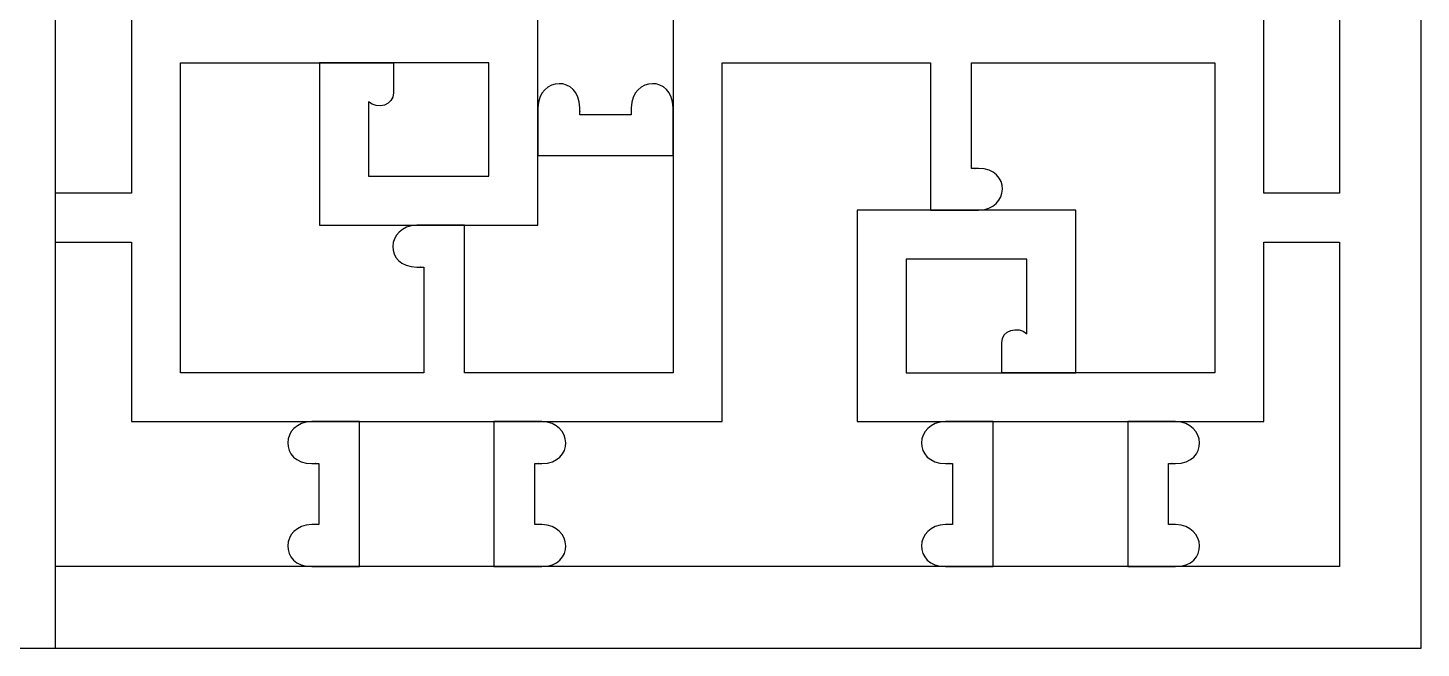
# Model space of a CAD drawing. Header units: centimetres. Extents: x -41.6 to 46.5, y -7.9 to 4.8.
# Drawn here: x 33.78 to 46.51, y -7.92 to -2.26 of the extents above; entities that cross this region are included whole.
import ezdxf

# ---------------------------------------------------------------- set-up
doc = ezdxf.new("R2010")
doc.units = ezdxf.units.CM
doc.header["$MEASUREMENT"] = 0
doc.layers.add('layer 1', color=7, linetype='Continuous')

msp = doc.modelspace()

# ---------------------------------------------------------------- linework, layer by layer
at = {"layer": 'layer 1', "color": 242}
for points, knots in [([(20.81424, -7.92421), (20.81424, -7.92421), (20.81424, 4.84981), (20.81424, 4.84981), (20.81424, 4.84981), (20.81424, 4.84981), (34.03517, 4.84981), (34.03517, 4.84981), (34.03517, 4.84981), (34.03517, 4.84981), (34.03517, -7.92421), (34.03517, -7.92421), (34.03517, -7.92421), (34.03517, -7.92421), (20.81424, -7.92421), (20.81424, -7.92421)], [0, 0, 0, 0, 0.2, 0.2, 0.2, 0.2, 0.4, 0.4, 0.4, 0.4, 0.6, 0.6, 0.6, 0.6, 1, 1, 1, 1]), ([(33.29033, -7.92421), (33.29033, -7.92421), (33.29033, 4.84981), (33.29033, 4.84981), (33.29033, 4.84981), (33.29033, 4.84981), (46.51125, 4.84981), (46.51125, 4.84981), (46.51125, 4.84981), (46.51125, 4.84981), (46.51125, -7.92421), (46.51125, -7.92421), (46.51125, -7.92421), (46.51125, -7.92421), (33.29033, -7.92421), (33.29033, -7.92421)], [0, 0, 0, 0, 0.2, 0.2, 0.2, 0.2, 0.4, 0.4, 0.4, 0.4, 0.6, 0.6, 0.6, 0.6, 1, 1, 1, 1]), ([(34.03517, -3.76983), (34.03517, -3.76983), (34.72812, -3.76983), (34.72812, -3.76983), (34.72812, -3.76983), (34.72812, -3.76983), (34.72812, -2.13118), (34.72812, -2.13118), (34.72812, -2.13118), (34.72812, -2.13118), (35.43489, -2.13118), (35.43489, -2.13118), (35.43489, -2.13118), (35.13446, -2.12941), (35.14964, -1.75431), (35.43504, -1.74834), (35.43504, -1.74834), (35.49103, -1.74834), (35.48787, -1.74834), (35.49848, -1.74834), (35.49848, -1.74834), (35.49848, -1.74834), (35.49848, -1.32599), (35.49848, -1.32599), (35.49848, -1.32599), (35.42543, -1.32599), (35.50809, -1.32599), (35.43504, -1.32599), (35.43504, -1.32599), (35.13499, -1.32435), (35.14956, -0.95049), (35.43354, -0.94322), (35.43354, -0.94322), (35.43354, -0.94322), (34.72812, -0.94322), (34.72812, -0.94322), (34.72812, -0.94322), (34.72812, -0.94322), (34.72812, 0.69543), (34.72812, 0.69543), (34.72812, 0.69543), (34.72812, 0.69543), (34.03517, 0.69543), (34.03517, 0.69543), (34.03517, 0.69543), (34.03517, 0.69543), (34.03517, -3.76983), (34.03517, -3.76983)], [0, 0, 0, 0, 0.07692308, 0.07692308, 0.07692308, 0.07692308, 0.15384615, 0.15384615, 0.15384615, 0.15384615, 0.23076923, 0.23076923, 0.23076923, 0.23076923, 0.30769231, 0.30769231, 0.30769231, 0.30769231, 0.38461538, 0.38461538, 0.38461538, 0.38461538, 0.46153846, 0.46153846, 0.46153846, 0.46153846, 0.53846154, 0.53846154, 0.53846154, 0.53846154, 0.61538462, 0.61538462, 0.61538462, 0.61538462, 0.69230769, 0.69230769, 0.69230769, 0.69230769, 0.76923077, 0.76923077, 0.76923077, 0.76923077, 0.84615385, 0.84615385, 0.84615385, 0.84615385, 1, 1, 1, 1]), ([(45.76641, 0.69542), (45.76641, 0.69542), (45.07346, 0.69542), (45.07346, 0.69542), (45.07346, 0.69542), (45.07346, 0.69542), (45.07346, -0.94323), (45.07346, -0.94323), (45.07346, -0.94323), (45.07346, -0.94323), (45.07345, -0.94323), (45.07345, -0.94323), (45.07345, -0.94323), (45.07345, -0.94323), (43.52677, -0.94323), (43.52677, -0.94323), (43.52677, -0.94323), (43.81067, -0.95057), (43.8252, -1.32435), (43.52518, -1.32599), (43.52518, -1.32599), (43.45213, -1.32599), (43.53478, -1.32599), (43.46174, -1.32599), (43.46174, -1.32599), (43.46174, -1.32599), (43.46174, -1.74834), (43.46174, -1.74834), (43.46174, -1.74834), (43.47234, -1.74834), (43.46919, -1.74834), (43.52518, -1.74834), (43.52518, -1.74834), (43.81053, -1.75431), (43.82575, -2.12928), (43.52548, -2.13118), (43.52548, -2.13118), (43.52548, -2.13118), (45.07345, -2.13118), (45.07345, -2.13118), (45.07345, -2.13118), (45.07345, -2.13118), (45.07346, -2.13118), (45.07346, -2.13118), (45.07346, -2.13118), (45.07346, -2.13118), (45.07346, -3.76983), (45.07346, -3.76983), (45.07346, -3.76983), (45.07346, -3.76983), (45.76641, -3.76983), (45.76641, -3.76983), (45.76641, -3.76983), (45.76641, -3.76983), (45.76641, 0.69542), (45.76641, 0.69542)], [0, 0, 0, 0, 0.06666667, 0.06666667, 0.06666667, 0.06666667, 0.13333333, 0.13333333, 0.13333333, 0.13333333, 0.2, 0.2, 0.2, 0.2, 0.26666667, 0.26666667, 0.26666667, 0.26666667, 0.33333333, 0.33333333, 0.33333333, 0.33333333, 0.4, 0.4, 0.4, 0.4, 0.46666667, 0.46666667, 0.46666667, 0.46666667, 0.53333333, 0.53333333, 0.53333333, 0.53333333, 0.6, 0.6, 0.6, 0.6, 0.66666667, 0.66666667, 0.66666667, 0.66666667, 0.73333333, 0.73333333, 0.73333333, 0.73333333, 0.8, 0.8, 0.8, 0.8, 0.86666667, 0.86666667, 0.86666667, 0.86666667, 1, 1, 1, 1]), ([(39.67733, -0.08602), (39.67569, -0.38661), (39.30035, -0.37148), (39.29438, -0.08602), (39.29438, -0.08602), (39.29438, -0.03004), (39.29438, -0.03319), (39.29438, -0.02259), (39.29438, -0.02259), (39.29438, -0.02259), (38.82436, -0.02259), (38.82436, -0.02259), (38.82436, -0.02259), (38.82436, -0.09563), (38.82436, -0.01298), (38.82436, -0.08602), (38.82436, -0.08602), (38.82272, -0.38661), (38.4475, -0.37148), (38.44153, -0.08602), (38.44153, -0.08602), (38.44153, -0.08602), (38.44153, -0.94322), (38.44153, -0.94322), (38.44153, -0.94322), (38.44153, -0.94322), (37.73611, -0.94322), (37.73611, -0.94322), (37.73611, -0.94322), (38.02009, -0.95049), (38.03466, -1.32435), (37.7346, -1.32599), (37.7346, -1.32599), (37.66156, -1.32599), (37.74421, -1.32599), (37.67117, -1.32599), (37.67117, -1.32599), (37.67117, -1.32599), (37.67117, -1.74834), (37.67117, -1.74834), (37.67117, -1.74834), (37.68177, -1.74834), (37.67862, -1.74834), (37.7346, -1.74834), (37.7346, -1.74834), (38.02001, -1.75431), (38.03519, -2.12941), (37.73475, -2.13118), (37.73475, -2.13118), (37.73475, -2.13118), (38.44153, -2.13118), (38.44153, -2.13118), (38.44153, -2.13118), (38.44153, -2.13118), (38.44153, -2.98838), (38.44153, -2.98838), (38.44153, -2.98838), (38.4475, -2.70293), (38.82272, -2.68779), (38.82436, -2.98838), (38.82436, -2.98838), (38.82436, -3.06143), (38.82436, -2.97877), (38.82436, -3.05182), (38.82436, -3.05182), (38.82436, -3.05182), (39.29438, -3.05182), (39.29438, -3.05182), (39.29438, -3.05182), (39.29438, -3.04121), (39.29438, -3.04437), (39.29438, -2.98838), (39.29438, -2.98838), (39.30035, -2.70293), (39.6757, -2.68779), (39.67734, -2.98838), (39.67734, -2.98838), (39.67734, -2.98838), (39.67734, -2.57808), (39.67734, -2.57808), (39.67734, -2.57808), (39.67734, -2.57808), (39.67733, -2.57808), (39.67733, -2.57808), (39.67733, -2.57808), (39.67733, -2.57808), (39.67733, -2.13118), (39.67733, -2.13118), (39.67733, -2.13118), (39.67733, -2.13118), (41.22546, -2.13118), (41.22546, -2.13118), (41.22546, -2.13118), (40.92503, -2.1294), (40.94021, -1.75431), (41.22561, -1.74834), (41.22561, -1.74834), (41.2816, -1.74834), (41.27845, -1.74834), (41.28905, -1.74834), (41.28905, -1.74834), (41.28905, -1.74834), (41.28905, -1.32599), (41.28905, -1.32599), (41.28905, -1.32599), (41.21601, -1.32599), (41.29866, -1.32599), (41.22561, -1.32599), (41.22561, -1.32599), (40.92559, -1.32435), (40.94012, -0.95057), (41.22402, -0.94323), (41.22402, -0.94323), (41.22402, -0.94323), (39.67733, -0.94323), (39.67733, -0.94323), (39.67733, -0.94323), (39.67733, -0.65749), (39.67733, -0.37176), (39.67733, -0.08602)], [0, 0, 0, 0, 0.03225806, 0.03225806, 0.03225806, 0.03225806, 0.06451613, 0.06451613, 0.06451613, 0.06451613, 0.09677419, 0.09677419, 0.09677419, 0.09677419, 0.12903226, 0.12903226, 0.12903226, 0.12903226, 0.16129032, 0.16129032, 0.16129032, 0.16129032, 0.19354839, 0.19354839, 0.19354839, 0.19354839, 0.22580645, 0.22580645, 0.22580645, 0.22580645, 0.25806452, 0.25806452, 0.25806452, 0.25806452, 0.29032258, 0.29032258, 0.29032258, 0.29032258, 0.32258065, 0.32258065, 0.32258065, 0.32258065, 0.35483871, 0.35483871, 0.35483871, 0.35483871, 0.38709677, 0.38709677, 0.38709677, 0.38709677, 0.41935484, 0.41935484, 0.41935484, 0.41935484, 0.4516129, 0.4516129, 0.4516129, 0.4516129, 0.48387097, 0.48387097, 0.48387097, 0.48387097, 0.51612903, 0.51612903, 0.51612903, 0.51612903, 0.5483871, 0.5483871, 0.5483871, 0.5483871, 0.58064516, 0.58064516, 0.58064516, 0.58064516, 0.61290323, 0.61290323, 0.61290323, 0.61290323, 0.64516129, 0.64516129, 0.64516129, 0.64516129, 0.67741935, 0.67741935, 0.67741935, 0.67741935, 0.70967742, 0.70967742, 0.70967742, 0.70967742, 0.74193548, 0.74193548, 0.74193548, 0.74193548, 0.77419355, 0.77419355, 0.77419355, 0.77419355, 0.80645161, 0.80645161, 0.80645161, 0.80645161, 0.83870968, 0.83870968, 0.83870968, 0.83870968, 0.87096774, 0.87096774, 0.87096774, 0.87096774, 0.90322581, 0.90322581, 0.90322581, 0.90322581, 0.93548387, 0.93548387, 0.93548387, 0.93548387, 1, 1, 1, 1]), ([(37.33557, -4.06167), (37.33557, -4.06167), (36.44589, -4.06167), (36.44589, -4.06167), (36.44589, -4.06167), (36.44589, -4.06167), (36.44589, -2.57809), (36.44589, -2.57809), (36.44589, -2.57809), (36.44589, -2.57809), (35.17502, -2.57809), (35.17502, -2.57809), (35.17502, -2.57809), (35.17502, -2.57809), (35.17502, -5.40848), (35.17502, -5.40848), (35.17502, -5.40848), (35.17502, -5.40848), (37.3991, -5.40848), (37.3991, -5.40848), (37.3991, -5.40848), (37.3991, -5.40848), (37.3991, -4.4445), (37.3991, -4.4445), (37.3991, -4.4445), (37.32606, -4.4445), (37.40871, -4.4445), (37.33566, -4.4445), (37.33566, -4.4445), (37.0351, -4.44286), (37.05021, -4.06771), (37.33557, -4.06167)], [0, 0, 0, 0, 0.11111111, 0.11111111, 0.11111111, 0.11111111, 0.22222222, 0.22222222, 0.22222222, 0.22222222, 0.33333333, 0.33333333, 0.33333333, 0.33333333, 0.44444444, 0.44444444, 0.44444444, 0.44444444, 0.55555556, 0.55555556, 0.55555556, 0.55555556, 0.66666667, 0.66666667, 0.66666667, 0.66666667, 0.77777778, 0.77777778, 0.77777778, 0.77777778, 1, 1, 1, 1]), ([(37.12265, -2.57809), (37.12265, -2.57809), (36.44589, -2.57809), (36.44589, -2.57809), (36.44589, -2.57809), (36.44589, -2.57809), (37.12265, -2.57809), (37.12265, -2.57809)], [0, 0, 0, 0, 0.33333333, 0.33333333, 0.33333333, 0.33333333, 1, 1, 1, 1]), ([(36.89279, -2.93341), (36.97628, -3.00924), (37.12355, -2.96495), (37.12265, -2.85213), (37.12265, -2.85213), (37.12265, -2.76078), (37.12265, -2.66943), (37.12265, -2.57809), (37.12265, -2.57809), (37.12265, -2.57809), (37.99462, -2.57809), (37.99462, -2.57809), (37.99462, -2.57809), (37.99462, -2.57809), (37.99462, -3.61476), (37.99462, -3.61476), (37.99462, -3.61476), (37.99462, -3.61476), (36.89279, -3.61476), (36.89279, -3.61476), (36.89279, -3.61476), (36.89279, -3.61476), (36.89279, -2.93341), (36.89279, -2.93341)], [0, 0, 0, 0, 0.14285714, 0.14285714, 0.14285714, 0.14285714, 0.28571429, 0.28571429, 0.28571429, 0.28571429, 0.42857143, 0.42857143, 0.42857143, 0.42857143, 0.57142857, 0.57142857, 0.57142857, 0.57142857, 0.71428571, 0.71428571, 0.71428571, 0.71428571, 1, 1, 1, 1]), ([(42.16637, -7.17937), (41.86593, -7.1776), (41.88111, -6.80251), (42.16652, -6.79654), (42.16652, -6.79654), (42.22251, -6.79654), (42.21935, -6.79654), (42.22995, -6.79654), (42.22995, -6.79654), (42.22995, -6.79654), (42.22995, -6.23822), (42.22995, -6.23822), (42.22995, -6.23822), (42.15691, -6.23822), (42.23957, -6.23822), (42.16652, -6.23822), (42.16652, -6.23822), (41.86593, -6.23658), (41.88107, -5.86136), (42.16652, -5.85539), (42.16652, -5.85539), (42.16652, -5.85539), (41.36005, -5.85538), (41.36005, -5.85538), (41.36005, -5.85538), (41.36005, -5.21191), (41.36005, -4.56841), (41.36005, -3.9249), (41.36005, -3.9249), (41.36005, -3.9249), (42.03006, -3.9249), (42.03006, -3.9249), (42.03006, -3.9249), (42.03006, -3.9249), (42.03006, -2.57808), (42.03006, -2.57808), (42.03006, -2.57808), (42.03006, -2.57808), (40.12425, -2.57808), (40.12425, -2.57808), (40.12425, -2.57808), (40.12425, -2.57808), (40.12425, -5.85539), (40.12425, -5.85539), (40.12425, -5.85539), (40.12425, -5.85539), (38.47642, -5.85539), (38.47642, -5.85539), (38.47642, -5.85539), (38.76187, -5.86136), (38.77701, -6.23658), (38.47642, -6.23822), (38.47642, -6.23822), (38.40337, -6.23822), (38.48603, -6.23822), (38.41298, -6.23822), (38.41298, -6.23822), (38.41298, -6.23822), (38.41298, -6.79654), (38.41298, -6.79654), (38.41298, -6.79654), (38.42359, -6.79654), (38.42043, -6.79654), (38.47642, -6.79654), (38.47642, -6.79654), (38.76182, -6.80251), (38.777, -7.1776), (38.47657, -7.17937), (38.47657, -7.17937), (38.47657, -7.17937), (42.16637, -7.17937), (42.16637, -7.17937)], [0, 0, 0, 0, 0.05263158, 0.05263158, 0.05263158, 0.05263158, 0.10526316, 0.10526316, 0.10526316, 0.10526316, 0.15789474, 0.15789474, 0.15789474, 0.15789474, 0.21052632, 0.21052632, 0.21052632, 0.21052632, 0.26315789, 0.26315789, 0.26315789, 0.26315789, 0.31578947, 0.31578947, 0.31578947, 0.31578947, 0.36842105, 0.36842105, 0.36842105, 0.36842105, 0.42105263, 0.42105263, 0.42105263, 0.42105263, 0.47368421, 0.47368421, 0.47368421, 0.47368421, 0.52631579, 0.52631579, 0.52631579, 0.52631579, 0.57894737, 0.57894737, 0.57894737, 0.57894737, 0.63157895, 0.63157895, 0.63157895, 0.63157895, 0.68421053, 0.68421053, 0.68421053, 0.68421053, 0.73684211, 0.73684211, 0.73684211, 0.73684211, 0.78947368, 0.78947368, 0.78947368, 0.78947368, 0.84210526, 0.84210526, 0.84210526, 0.84210526, 0.89473684, 0.89473684, 0.89473684, 0.89473684, 1, 1, 1, 1]), ([(42.466, -3.9249), (42.466, -3.9249), (43.35569, -3.9249), (43.35569, -3.9249), (43.35569, -3.9249), (43.35569, -3.9249), (43.35569, -5.40848), (43.35569, -5.40848), (43.35569, -5.40848), (43.35569, -5.40848), (44.62655, -5.40848), (44.62655, -5.40848), (44.62655, -5.40848), (44.62655, -5.40848), (44.62655, -2.57808), (44.62655, -2.57808), (44.62655, -2.57808), (44.62655, -2.57808), (42.40248, -2.57808), (42.40248, -2.57808), (42.40248, -2.57808), (42.40248, -2.57808), (42.40248, -3.54206), (42.40248, -3.54206), (42.40248, -3.54206), (42.47552, -3.54206), (42.39287, -3.54206), (42.46591, -3.54206), (42.46591, -3.54206), (42.76647, -3.5437), (42.75137, -3.91885), (42.466, -3.9249)], [0, 0, 0, 0, 0.11111111, 0.11111111, 0.11111111, 0.11111111, 0.22222222, 0.22222222, 0.22222222, 0.22222222, 0.33333333, 0.33333333, 0.33333333, 0.33333333, 0.44444444, 0.44444444, 0.44444444, 0.44444444, 0.55555556, 0.55555556, 0.55555556, 0.55555556, 0.66666667, 0.66666667, 0.66666667, 0.66666667, 0.77777778, 0.77777778, 0.77777778, 0.77777778, 1, 1, 1, 1]), ([(38.44153, -2.98838), (38.44153, -2.98838), (38.44153, -3.42424), (38.44153, -3.42424), (38.44153, -3.42424), (38.44153, -3.42424), (38.44153, -2.98838), (38.44153, -2.98838)], [0, 0, 0, 0, 0.33333333, 0.33333333, 0.33333333, 0.33333333, 1, 1, 1, 1]), ([(39.67734, -2.98838), (39.67734, -2.98838), (39.67734, -3.42424), (39.67734, -3.42424), (39.67734, -3.42424), (39.67734, -3.42424), (39.67734, -2.98838), (39.67734, -2.98838)], [0, 0, 0, 0, 0.33333333, 0.33333333, 0.33333333, 0.33333333, 1, 1, 1, 1]), ([(39.67734, -3.42424), (39.67734, -3.42424), (38.44153, -3.42424), (38.44153, -3.42424), (38.44153, -3.42424), (38.44153, -3.42424), (38.44153, -4.06167), (38.44153, -4.06167), (38.44153, -4.06167), (38.44153, -4.06167), (37.77152, -4.06167), (37.77152, -4.06167), (37.77152, -4.06167), (37.77152, -4.06167), (37.77152, -5.40848), (37.77152, -5.40848), (37.77152, -5.40848), (37.77152, -5.40848), (39.67734, -5.40848), (39.67734, -5.40848), (39.67734, -5.40848), (39.67734, -5.40848), (39.67734, -3.42424), (39.67734, -3.42424)], [0, 0, 0, 0, 0.14285714, 0.14285714, 0.14285714, 0.14285714, 0.28571429, 0.28571429, 0.28571429, 0.28571429, 0.42857143, 0.42857143, 0.42857143, 0.42857143, 0.57142857, 0.57142857, 0.57142857, 0.57142857, 0.71428571, 0.71428571, 0.71428571, 0.71428571, 1, 1, 1, 1]), ([(42.03006, -3.9249), (42.03006, -3.9249), (42.466, -3.9249), (42.466, -3.9249), (42.466, -3.9249), (42.466, -3.9249), (42.03006, -3.9249), (42.03006, -3.9249)], [0, 0, 0, 0, 0.33333333, 0.33333333, 0.33333333, 0.33333333, 1, 1, 1, 1]), ([(37.77152, -4.06167), (37.77152, -4.06167), (37.33557, -4.06167), (37.33557, -4.06167), (37.33557, -4.06167), (37.33557, -4.06167), (37.77152, -4.06167), (37.77152, -4.06167)], [0, 0, 0, 0, 0.33333333, 0.33333333, 0.33333333, 0.33333333, 1, 1, 1, 1]), ([(36.3758, -7.17937), (36.07537, -7.1776), (36.09055, -6.80251), (36.37595, -6.79654), (36.37595, -6.79654), (36.43194, -6.79654), (36.42878, -6.79654), (36.43939, -6.79654), (36.43939, -6.79654), (36.43939, -6.79654), (36.43939, -6.23822), (36.43939, -6.23822), (36.43939, -6.23822), (36.36634, -6.23822), (36.449, -6.23822), (36.37595, -6.23822), (36.37595, -6.23822), (36.07536, -6.23658), (36.0905, -5.86136), (36.37595, -5.85539), (36.37595, -5.85539), (36.37595, -5.85539), (34.72812, -5.85539), (34.72812, -5.85539), (34.72812, -5.85539), (34.72812, -5.85539), (34.72812, -4.21674), (34.72812, -4.21674), (34.72812, -4.21674), (34.72812, -4.21674), (34.03517, -4.21674), (34.03517, -4.21674), (34.03517, -4.21674), (34.03517, -4.21674), (34.03517, -7.17937), (34.03517, -7.17937), (34.03517, -7.17937), (34.03517, -7.17937), (36.3758, -7.17937), (36.3758, -7.17937)], [0, 0, 0, 0, 0.09090909, 0.09090909, 0.09090909, 0.09090909, 0.18181818, 0.18181818, 0.18181818, 0.18181818, 0.27272727, 0.27272727, 0.27272727, 0.27272727, 0.36363636, 0.36363636, 0.36363636, 0.36363636, 0.45454545, 0.45454545, 0.45454545, 0.45454545, 0.54545455, 0.54545455, 0.54545455, 0.54545455, 0.63636364, 0.63636364, 0.63636364, 0.63636364, 0.72727273, 0.72727273, 0.72727273, 0.72727273, 0.81818182, 0.81818182, 0.81818182, 0.81818182, 1, 1, 1, 1]), ([(45.76641, -4.21673), (45.76641, -4.21673), (45.07346, -4.21673), (45.07346, -4.21673), (45.07346, -4.21673), (45.07346, -4.21673), (45.07346, -5.85538), (45.07346, -5.85538), (45.07346, -5.85538), (45.07346, -5.85538), (44.26703, -5.85538), (44.26703, -5.85538), (44.26703, -5.85538), (44.55248, -5.86135), (44.56758, -6.23658), (44.26699, -6.23822), (44.26699, -6.23822), (44.19394, -6.23822), (44.27659, -6.23822), (44.20355, -6.23822), (44.20355, -6.23822), (44.20355, -6.23822), (44.20355, -6.79654), (44.20355, -6.79654), (44.20355, -6.79654), (44.21415, -6.79654), (44.211, -6.79654), (44.26699, -6.79654), (44.26699, -6.79654), (44.55239, -6.80251), (44.56757, -7.1776), (44.26714, -7.17937), (44.26714, -7.17937), (44.26714, -7.17937), (45.76641, -7.17937), (45.76641, -7.17937), (45.76641, -7.17937), (45.76641, -7.17937), (45.76641, -4.21673), (45.76641, -4.21673)], [0, 0, 0, 0, 0.09090909, 0.09090909, 0.09090909, 0.09090909, 0.18181818, 0.18181818, 0.18181818, 0.18181818, 0.27272727, 0.27272727, 0.27272727, 0.27272727, 0.36363636, 0.36363636, 0.36363636, 0.36363636, 0.45454545, 0.45454545, 0.45454545, 0.45454545, 0.54545455, 0.54545455, 0.54545455, 0.54545455, 0.63636364, 0.63636364, 0.63636364, 0.63636364, 0.72727273, 0.72727273, 0.72727273, 0.72727273, 0.81818182, 0.81818182, 0.81818182, 0.81818182, 1, 1, 1, 1]), ([(42.90878, -5.05315), (42.8253, -4.97733), (42.67803, -5.02161), (42.67893, -5.13444), (42.67893, -5.13444), (42.67893, -5.22579), (42.67893, -5.31713), (42.67893, -5.40848), (42.67893, -5.40848), (42.67893, -5.40848), (41.80695, -5.40848), (41.80695, -5.40848), (41.80695, -5.40848), (41.80695, -5.40848), (41.80695, -4.3718), (41.80695, -4.3718), (41.80695, -4.3718), (41.80695, -4.3718), (42.90878, -4.3718), (42.90878, -4.3718), (42.90878, -4.3718), (42.90878, -4.3718), (42.90878, -5.05315), (42.90878, -5.05315)], [0, 0, 0, 0, 0.14285714, 0.14285714, 0.14285714, 0.14285714, 0.28571429, 0.28571429, 0.28571429, 0.28571429, 0.42857143, 0.42857143, 0.42857143, 0.42857143, 0.57142857, 0.57142857, 0.57142857, 0.57142857, 0.71428571, 0.71428571, 0.71428571, 0.71428571, 1, 1, 1, 1]), ([(43.35569, -5.40848), (43.35569, -5.40848), (42.67893, -5.40848), (42.67893, -5.40848), (42.67893, -5.40848), (42.67893, -5.40848), (43.35569, -5.40848), (43.35569, -5.40848)], [0, 0, 0, 0, 0.33333333, 0.33333333, 0.33333333, 0.33333333, 1, 1, 1, 1]), ([(36.81181, -5.85539), (36.81181, -5.85539), (36.37595, -5.85539), (36.37595, -5.85539), (36.37595, -5.85539), (36.37595, -5.85539), (36.81181, -5.85539), (36.81181, -5.85539)], [0, 0, 0, 0, 0.33333333, 0.33333333, 0.33333333, 0.33333333, 1, 1, 1, 1]), ([(38.04056, -7.17937), (38.04056, -7.17937), (38.04056, -5.85539), (38.04056, -5.85539), (38.04056, -5.85539), (38.04056, -5.85539), (36.81181, -5.85539), (36.81181, -5.85539), (36.81181, -5.85539), (36.81181, -5.85539), (36.81181, -7.17937), (36.81181, -7.17937), (36.81181, -7.17937), (36.81181, -7.17937), (38.04056, -7.17937), (38.04056, -7.17937)], [0, 0, 0, 0, 0.2, 0.2, 0.2, 0.2, 0.4, 0.4, 0.4, 0.4, 0.6, 0.6, 0.6, 0.6, 1, 1, 1, 1]), ([(38.47642, -5.85539), (38.47642, -5.85539), (38.04056, -5.85539), (38.04056, -5.85539), (38.04056, -5.85539), (38.04056, -5.85539), (38.47642, -5.85539), (38.47642, -5.85539)], [0, 0, 0, 0, 0.33333333, 0.33333333, 0.33333333, 0.33333333, 1, 1, 1, 1]), ([(42.60237, -5.85539), (42.60237, -5.85539), (42.16652, -5.85539), (42.16652, -5.85539), (42.16652, -5.85539), (42.16652, -5.85539), (42.60237, -5.85539), (42.60237, -5.85539)], [0, 0, 0, 0, 0.33333333, 0.33333333, 0.33333333, 0.33333333, 1, 1, 1, 1]), ([(43.83113, -7.17937), (43.83113, -7.17937), (43.83113, -5.85539), (43.83113, -5.85539), (43.83113, -5.85539), (43.83113, -5.85539), (42.60237, -5.85539), (42.60237, -5.85539), (42.60237, -5.85539), (42.60237, -5.85539), (42.60237, -7.17937), (42.60237, -7.17937), (42.60237, -7.17937), (42.60237, -7.17937), (43.83113, -7.17937), (43.83113, -7.17937)], [0, 0, 0, 0, 0.2, 0.2, 0.2, 0.2, 0.4, 0.4, 0.4, 0.4, 0.6, 0.6, 0.6, 0.6, 1, 1, 1, 1]), ([(43.83113, -5.85539), (43.83113, -5.85539), (44.26703, -5.85538), (44.26703, -5.85538), (44.26703, -5.85538), (44.26703, -5.85538), (43.83113, -5.85539), (43.83113, -5.85539)], [0, 0, 0, 0, 0.33333333, 0.33333333, 0.33333333, 0.33333333, 1, 1, 1, 1]), ([(36.81181, -7.17937), (36.81181, -7.17937), (36.3758, -7.17937), (36.3758, -7.17937), (36.3758, -7.17937), (36.3758, -7.17937), (36.81181, -7.17937), (36.81181, -7.17937)], [0, 0, 0, 0, 0.33333333, 0.33333333, 0.33333333, 0.33333333, 1, 1, 1, 1]), ([(38.47657, -7.17937), (38.47657, -7.17937), (38.04056, -7.17937), (38.04056, -7.17937), (38.04056, -7.17937), (38.04056, -7.17937), (38.47657, -7.17937), (38.47657, -7.17937)], [0, 0, 0, 0, 0.33333333, 0.33333333, 0.33333333, 0.33333333, 1, 1, 1, 1]), ([(42.60237, -7.17937), (42.60237, -7.17937), (42.16637, -7.17937), (42.16637, -7.17937), (42.16637, -7.17937), (42.16637, -7.17937), (42.60237, -7.17937), (42.60237, -7.17937)], [0, 0, 0, 0, 0.33333333, 0.33333333, 0.33333333, 0.33333333, 1, 1, 1, 1]), ([(43.83113, -7.17937), (43.83113, -7.17937), (44.26714, -7.17937), (44.26714, -7.17937), (44.26714, -7.17937), (44.26714, -7.17937), (43.83113, -7.17937), (43.83113, -7.17937)], [0, 0, 0, 0, 0.33333333, 0.33333333, 0.33333333, 0.33333333, 1, 1, 1, 1])]:
    msp.add_open_spline(points, degree=3, knots=knots, dxfattribs=at)
at = {"layer": 'layer 1', "color": 242, "lineweight": 9}
for points, knots in [([(20.81424, -7.92421), (20.81424, -7.92421), (20.81424, 4.84981), (20.81424, 4.84981), (20.81424, 4.84981), (20.81424, 4.84981), (34.03517, 4.84981), (34.03517, 4.84981), (34.03517, 4.84981), (34.03517, 4.84981), (34.03517, -7.92421), (34.03517, -7.92421), (34.03517, -7.92421), (34.03517, -7.92421), (20.81424, -7.92421), (20.81424, -7.92421)], [0, 0, 0, 0, 0.2, 0.2, 0.2, 0.2, 0.4, 0.4, 0.4, 0.4, 0.6, 0.6, 0.6, 0.6, 1, 1, 1, 1]), ([(33.29033, -7.92421), (33.29033, -7.92421), (33.29033, 4.84981), (33.29033, 4.84981), (33.29033, 4.84981), (33.29033, 4.84981), (46.51125, 4.84981), (46.51125, 4.84981), (46.51125, 4.84981), (46.51125, 4.84981), (46.51125, -7.92421), (46.51125, -7.92421), (46.51125, -7.92421), (46.51125, -7.92421), (33.29033, -7.92421), (33.29033, -7.92421)], [0, 0, 0, 0, 0.2, 0.2, 0.2, 0.2, 0.4, 0.4, 0.4, 0.4, 0.6, 0.6, 0.6, 0.6, 1, 1, 1, 1]), ([(34.03517, -3.76983), (34.03517, -3.76983), (34.72812, -3.76983), (34.72812, -3.76983), (34.72812, -3.76983), (34.72812, -3.76983), (34.72812, -2.13118), (34.72812, -2.13118), (34.72812, -2.13118), (34.72812, -2.13118), (35.43489, -2.13118), (35.43489, -2.13118), (35.43489, -2.13118), (35.13446, -2.12941), (35.14964, -1.75431), (35.43504, -1.74834), (35.43504, -1.74834), (35.49103, -1.74834), (35.48787, -1.74834), (35.49848, -1.74834), (35.49848, -1.74834), (35.49848, -1.74834), (35.49848, -1.32599), (35.49848, -1.32599), (35.49848, -1.32599), (35.42543, -1.32599), (35.50809, -1.32599), (35.43504, -1.32599), (35.43504, -1.32599), (35.13499, -1.32435), (35.14956, -0.95049), (35.43354, -0.94322), (35.43354, -0.94322), (35.43354, -0.94322), (34.72812, -0.94322), (34.72812, -0.94322), (34.72812, -0.94322), (34.72812, -0.94322), (34.72812, 0.69543), (34.72812, 0.69543), (34.72812, 0.69543), (34.72812, 0.69543), (34.03517, 0.69543), (34.03517, 0.69543), (34.03517, 0.69543), (34.03517, 0.69543), (34.03517, -3.76983), (34.03517, -3.76983)], [0, 0, 0, 0, 0.07692308, 0.07692308, 0.07692308, 0.07692308, 0.15384615, 0.15384615, 0.15384615, 0.15384615, 0.23076923, 0.23076923, 0.23076923, 0.23076923, 0.30769231, 0.30769231, 0.30769231, 0.30769231, 0.38461538, 0.38461538, 0.38461538, 0.38461538, 0.46153846, 0.46153846, 0.46153846, 0.46153846, 0.53846154, 0.53846154, 0.53846154, 0.53846154, 0.61538462, 0.61538462, 0.61538462, 0.61538462, 0.69230769, 0.69230769, 0.69230769, 0.69230769, 0.76923077, 0.76923077, 0.76923077, 0.76923077, 0.84615385, 0.84615385, 0.84615385, 0.84615385, 1, 1, 1, 1]), ([(45.76641, 0.69542), (45.76641, 0.69542), (45.07346, 0.69542), (45.07346, 0.69542), (45.07346, 0.69542), (45.07346, 0.69542), (45.07346, -0.94323), (45.07346, -0.94323), (45.07346, -0.94323), (45.07346, -0.94323), (45.07345, -0.94323), (45.07345, -0.94323), (45.07345, -0.94323), (45.07345, -0.94323), (43.52677, -0.94323), (43.52677, -0.94323), (43.52677, -0.94323), (43.81067, -0.95057), (43.8252, -1.32435), (43.52518, -1.32599), (43.52518, -1.32599), (43.45213, -1.32599), (43.53478, -1.32599), (43.46174, -1.32599), (43.46174, -1.32599), (43.46174, -1.32599), (43.46174, -1.74834), (43.46174, -1.74834), (43.46174, -1.74834), (43.47234, -1.74834), (43.46919, -1.74834), (43.52518, -1.74834), (43.52518, -1.74834), (43.81053, -1.75431), (43.82575, -2.12928), (43.52548, -2.13118), (43.52548, -2.13118), (43.52548, -2.13118), (45.07345, -2.13118), (45.07345, -2.13118), (45.07345, -2.13118), (45.07345, -2.13118), (45.07346, -2.13118), (45.07346, -2.13118), (45.07346, -2.13118), (45.07346, -2.13118), (45.07346, -3.76983), (45.07346, -3.76983), (45.07346, -3.76983), (45.07346, -3.76983), (45.76641, -3.76983), (45.76641, -3.76983), (45.76641, -3.76983), (45.76641, -3.76983), (45.76641, 0.69542), (45.76641, 0.69542)], [0, 0, 0, 0, 0.06666667, 0.06666667, 0.06666667, 0.06666667, 0.13333333, 0.13333333, 0.13333333, 0.13333333, 0.2, 0.2, 0.2, 0.2, 0.26666667, 0.26666667, 0.26666667, 0.26666667, 0.33333333, 0.33333333, 0.33333333, 0.33333333, 0.4, 0.4, 0.4, 0.4, 0.46666667, 0.46666667, 0.46666667, 0.46666667, 0.53333333, 0.53333333, 0.53333333, 0.53333333, 0.6, 0.6, 0.6, 0.6, 0.66666667, 0.66666667, 0.66666667, 0.66666667, 0.73333333, 0.73333333, 0.73333333, 0.73333333, 0.8, 0.8, 0.8, 0.8, 0.86666667, 0.86666667, 0.86666667, 0.86666667, 1, 1, 1, 1]), ([(39.67733, -0.08602), (39.67569, -0.38661), (39.30035, -0.37148), (39.29438, -0.08602), (39.29438, -0.08602), (39.29438, -0.03004), (39.29438, -0.03319), (39.29438, -0.02259), (39.29438, -0.02259), (39.29438, -0.02259), (38.82436, -0.02259), (38.82436, -0.02259), (38.82436, -0.02259), (38.82436, -0.09563), (38.82436, -0.01298), (38.82436, -0.08602), (38.82436, -0.08602), (38.82272, -0.38661), (38.4475, -0.37148), (38.44153, -0.08602), (38.44153, -0.08602), (38.44153, -0.08602), (38.44153, -0.94322), (38.44153, -0.94322), (38.44153, -0.94322), (38.44153, -0.94322), (37.73611, -0.94322), (37.73611, -0.94322), (37.73611, -0.94322), (38.02009, -0.95049), (38.03466, -1.32435), (37.7346, -1.32599), (37.7346, -1.32599), (37.66156, -1.32599), (37.74421, -1.32599), (37.67117, -1.32599), (37.67117, -1.32599), (37.67117, -1.32599), (37.67117, -1.74834), (37.67117, -1.74834), (37.67117, -1.74834), (37.68177, -1.74834), (37.67862, -1.74834), (37.7346, -1.74834), (37.7346, -1.74834), (38.02001, -1.75431), (38.03519, -2.12941), (37.73475, -2.13118), (37.73475, -2.13118), (37.73475, -2.13118), (38.44153, -2.13118), (38.44153, -2.13118), (38.44153, -2.13118), (38.44153, -2.13118), (38.44153, -2.98838), (38.44153, -2.98838), (38.44153, -2.98838), (38.4475, -2.70293), (38.82272, -2.68779), (38.82436, -2.98838), (38.82436, -2.98838), (38.82436, -3.06143), (38.82436, -2.97877), (38.82436, -3.05182), (38.82436, -3.05182), (38.82436, -3.05182), (39.29438, -3.05182), (39.29438, -3.05182), (39.29438, -3.05182), (39.29438, -3.04121), (39.29438, -3.04437), (39.29438, -2.98838), (39.29438, -2.98838), (39.30035, -2.70293), (39.6757, -2.68779), (39.67734, -2.98838), (39.67734, -2.98838), (39.67734, -2.98838), (39.67734, -2.57808), (39.67734, -2.57808), (39.67734, -2.57808), (39.67734, -2.57808), (39.67733, -2.57808), (39.67733, -2.57808), (39.67733, -2.57808), (39.67733, -2.57808), (39.67733, -2.13118), (39.67733, -2.13118), (39.67733, -2.13118), (39.67733, -2.13118), (41.22546, -2.13118), (41.22546, -2.13118), (41.22546, -2.13118), (40.92503, -2.1294), (40.94021, -1.75431), (41.22561, -1.74834), (41.22561, -1.74834), (41.2816, -1.74834), (41.27845, -1.74834), (41.28905, -1.74834), (41.28905, -1.74834), (41.28905, -1.74834), (41.28905, -1.32599), (41.28905, -1.32599), (41.28905, -1.32599), (41.21601, -1.32599), (41.29866, -1.32599), (41.22561, -1.32599), (41.22561, -1.32599), (40.92559, -1.32435), (40.94012, -0.95057), (41.22402, -0.94323), (41.22402, -0.94323), (41.22402, -0.94323), (39.67733, -0.94323), (39.67733, -0.94323), (39.67733, -0.94323), (39.67733, -0.65749), (39.67733, -0.37176), (39.67733, -0.08602)], [0, 0, 0, 0, 0.03225806, 0.03225806, 0.03225806, 0.03225806, 0.06451613, 0.06451613, 0.06451613, 0.06451613, 0.09677419, 0.09677419, 0.09677419, 0.09677419, 0.12903226, 0.12903226, 0.12903226, 0.12903226, 0.16129032, 0.16129032, 0.16129032, 0.16129032, 0.19354839, 0.19354839, 0.19354839, 0.19354839, 0.22580645, 0.22580645, 0.22580645, 0.22580645, 0.25806452, 0.25806452, 0.25806452, 0.25806452, 0.29032258, 0.29032258, 0.29032258, 0.29032258, 0.32258065, 0.32258065, 0.32258065, 0.32258065, 0.35483871, 0.35483871, 0.35483871, 0.35483871, 0.38709677, 0.38709677, 0.38709677, 0.38709677, 0.41935484, 0.41935484, 0.41935484, 0.41935484, 0.4516129, 0.4516129, 0.4516129, 0.4516129, 0.48387097, 0.48387097, 0.48387097, 0.48387097, 0.51612903, 0.51612903, 0.51612903, 0.51612903, 0.5483871, 0.5483871, 0.5483871, 0.5483871, 0.58064516, 0.58064516, 0.58064516, 0.58064516, 0.61290323, 0.61290323, 0.61290323, 0.61290323, 0.64516129, 0.64516129, 0.64516129, 0.64516129, 0.67741935, 0.67741935, 0.67741935, 0.67741935, 0.70967742, 0.70967742, 0.70967742, 0.70967742, 0.74193548, 0.74193548, 0.74193548, 0.74193548, 0.77419355, 0.77419355, 0.77419355, 0.77419355, 0.80645161, 0.80645161, 0.80645161, 0.80645161, 0.83870968, 0.83870968, 0.83870968, 0.83870968, 0.87096774, 0.87096774, 0.87096774, 0.87096774, 0.90322581, 0.90322581, 0.90322581, 0.90322581, 0.93548387, 0.93548387, 0.93548387, 0.93548387, 1, 1, 1, 1]), ([(37.33557, -4.06167), (37.33557, -4.06167), (36.44589, -4.06167), (36.44589, -4.06167), (36.44589, -4.06167), (36.44589, -4.06167), (36.44589, -2.57809), (36.44589, -2.57809), (36.44589, -2.57809), (36.44589, -2.57809), (35.17502, -2.57809), (35.17502, -2.57809), (35.17502, -2.57809), (35.17502, -2.57809), (35.17502, -5.40848), (35.17502, -5.40848), (35.17502, -5.40848), (35.17502, -5.40848), (37.3991, -5.40848), (37.3991, -5.40848), (37.3991, -5.40848), (37.3991, -5.40848), (37.3991, -4.4445), (37.3991, -4.4445), (37.3991, -4.4445), (37.32606, -4.4445), (37.40871, -4.4445), (37.33566, -4.4445), (37.33566, -4.4445), (37.0351, -4.44286), (37.05021, -4.06771), (37.33557, -4.06167)], [0, 0, 0, 0, 0.11111111, 0.11111111, 0.11111111, 0.11111111, 0.22222222, 0.22222222, 0.22222222, 0.22222222, 0.33333333, 0.33333333, 0.33333333, 0.33333333, 0.44444444, 0.44444444, 0.44444444, 0.44444444, 0.55555556, 0.55555556, 0.55555556, 0.55555556, 0.66666667, 0.66666667, 0.66666667, 0.66666667, 0.77777778, 0.77777778, 0.77777778, 0.77777778, 1, 1, 1, 1]), ([(36.89279, -2.93341), (36.97628, -3.00924), (37.12355, -2.96495), (37.12265, -2.85213), (37.12265, -2.85213), (37.12265, -2.76078), (37.12265, -2.66943), (37.12265, -2.57809), (37.12265, -2.57809), (37.12265, -2.57809), (37.99462, -2.57809), (37.99462, -2.57809), (37.99462, -2.57809), (37.99462, -2.57809), (37.99462, -3.61476), (37.99462, -3.61476), (37.99462, -3.61476), (37.99462, -3.61476), (36.89279, -3.61476), (36.89279, -3.61476), (36.89279, -3.61476), (36.89279, -3.61476), (36.89279, -2.93341), (36.89279, -2.93341)], [0, 0, 0, 0, 0.14285714, 0.14285714, 0.14285714, 0.14285714, 0.28571429, 0.28571429, 0.28571429, 0.28571429, 0.42857143, 0.42857143, 0.42857143, 0.42857143, 0.57142857, 0.57142857, 0.57142857, 0.57142857, 0.71428571, 0.71428571, 0.71428571, 0.71428571, 1, 1, 1, 1]), ([(42.16637, -7.17937), (41.86593, -7.1776), (41.88111, -6.80251), (42.16652, -6.79654), (42.16652, -6.79654), (42.22251, -6.79654), (42.21935, -6.79654), (42.22995, -6.79654), (42.22995, -6.79654), (42.22995, -6.79654), (42.22995, -6.23822), (42.22995, -6.23822), (42.22995, -6.23822), (42.15691, -6.23822), (42.23957, -6.23822), (42.16652, -6.23822), (42.16652, -6.23822), (41.86593, -6.23658), (41.88107, -5.86136), (42.16652, -5.85539), (42.16652, -5.85539), (42.16652, -5.85539), (41.36005, -5.85538), (41.36005, -5.85538), (41.36005, -5.85538), (41.36005, -5.21191), (41.36005, -4.56841), (41.36005, -3.9249), (41.36005, -3.9249), (41.36005, -3.9249), (42.03006, -3.9249), (42.03006, -3.9249), (42.03006, -3.9249), (42.03006, -3.9249), (42.03006, -2.57808), (42.03006, -2.57808), (42.03006, -2.57808), (42.03006, -2.57808), (40.12425, -2.57808), (40.12425, -2.57808), (40.12425, -2.57808), (40.12425, -2.57808), (40.12425, -5.85539), (40.12425, -5.85539), (40.12425, -5.85539), (40.12425, -5.85539), (38.47642, -5.85539), (38.47642, -5.85539), (38.47642, -5.85539), (38.76187, -5.86136), (38.77701, -6.23658), (38.47642, -6.23822), (38.47642, -6.23822), (38.40337, -6.23822), (38.48603, -6.23822), (38.41298, -6.23822), (38.41298, -6.23822), (38.41298, -6.23822), (38.41298, -6.79654), (38.41298, -6.79654), (38.41298, -6.79654), (38.42359, -6.79654), (38.42043, -6.79654), (38.47642, -6.79654), (38.47642, -6.79654), (38.76182, -6.80251), (38.777, -7.1776), (38.47657, -7.17937), (38.47657, -7.17937), (38.47657, -7.17937), (42.16637, -7.17937), (42.16637, -7.17937)], [0, 0, 0, 0, 0.05263158, 0.05263158, 0.05263158, 0.05263158, 0.10526316, 0.10526316, 0.10526316, 0.10526316, 0.15789474, 0.15789474, 0.15789474, 0.15789474, 0.21052632, 0.21052632, 0.21052632, 0.21052632, 0.26315789, 0.26315789, 0.26315789, 0.26315789, 0.31578947, 0.31578947, 0.31578947, 0.31578947, 0.36842105, 0.36842105, 0.36842105, 0.36842105, 0.42105263, 0.42105263, 0.42105263, 0.42105263, 0.47368421, 0.47368421, 0.47368421, 0.47368421, 0.52631579, 0.52631579, 0.52631579, 0.52631579, 0.57894737, 0.57894737, 0.57894737, 0.57894737, 0.63157895, 0.63157895, 0.63157895, 0.63157895, 0.68421053, 0.68421053, 0.68421053, 0.68421053, 0.73684211, 0.73684211, 0.73684211, 0.73684211, 0.78947368, 0.78947368, 0.78947368, 0.78947368, 0.84210526, 0.84210526, 0.84210526, 0.84210526, 0.89473684, 0.89473684, 0.89473684, 0.89473684, 1, 1, 1, 1]), ([(42.466, -3.9249), (42.466, -3.9249), (43.35569, -3.9249), (43.35569, -3.9249), (43.35569, -3.9249), (43.35569, -3.9249), (43.35569, -5.40848), (43.35569, -5.40848), (43.35569, -5.40848), (43.35569, -5.40848), (44.62655, -5.40848), (44.62655, -5.40848), (44.62655, -5.40848), (44.62655, -5.40848), (44.62655, -2.57808), (44.62655, -2.57808), (44.62655, -2.57808), (44.62655, -2.57808), (42.40248, -2.57808), (42.40248, -2.57808), (42.40248, -2.57808), (42.40248, -2.57808), (42.40248, -3.54206), (42.40248, -3.54206), (42.40248, -3.54206), (42.47552, -3.54206), (42.39287, -3.54206), (42.46591, -3.54206), (42.46591, -3.54206), (42.76647, -3.5437), (42.75137, -3.91885), (42.466, -3.9249)], [0, 0, 0, 0, 0.11111111, 0.11111111, 0.11111111, 0.11111111, 0.22222222, 0.22222222, 0.22222222, 0.22222222, 0.33333333, 0.33333333, 0.33333333, 0.33333333, 0.44444444, 0.44444444, 0.44444444, 0.44444444, 0.55555556, 0.55555556, 0.55555556, 0.55555556, 0.66666667, 0.66666667, 0.66666667, 0.66666667, 0.77777778, 0.77777778, 0.77777778, 0.77777778, 1, 1, 1, 1]), ([(39.67734, -3.42424), (39.67734, -3.42424), (38.44153, -3.42424), (38.44153, -3.42424), (38.44153, -3.42424), (38.44153, -3.42424), (38.44153, -4.06167), (38.44153, -4.06167), (38.44153, -4.06167), (38.44153, -4.06167), (37.77152, -4.06167), (37.77152, -4.06167), (37.77152, -4.06167), (37.77152, -4.06167), (37.77152, -5.40848), (37.77152, -5.40848), (37.77152, -5.40848), (37.77152, -5.40848), (39.67734, -5.40848), (39.67734, -5.40848), (39.67734, -5.40848), (39.67734, -5.40848), (39.67734, -3.42424), (39.67734, -3.42424)], [0, 0, 0, 0, 0.14285714, 0.14285714, 0.14285714, 0.14285714, 0.28571429, 0.28571429, 0.28571429, 0.28571429, 0.42857143, 0.42857143, 0.42857143, 0.42857143, 0.57142857, 0.57142857, 0.57142857, 0.57142857, 0.71428571, 0.71428571, 0.71428571, 0.71428571, 1, 1, 1, 1]), ([(36.3758, -7.17937), (36.07537, -7.1776), (36.09055, -6.80251), (36.37595, -6.79654), (36.37595, -6.79654), (36.43194, -6.79654), (36.42878, -6.79654), (36.43939, -6.79654), (36.43939, -6.79654), (36.43939, -6.79654), (36.43939, -6.23822), (36.43939, -6.23822), (36.43939, -6.23822), (36.36634, -6.23822), (36.449, -6.23822), (36.37595, -6.23822), (36.37595, -6.23822), (36.07536, -6.23658), (36.0905, -5.86136), (36.37595, -5.85539), (36.37595, -5.85539), (36.37595, -5.85539), (34.72812, -5.85539), (34.72812, -5.85539), (34.72812, -5.85539), (34.72812, -5.85539), (34.72812, -4.21674), (34.72812, -4.21674), (34.72812, -4.21674), (34.72812, -4.21674), (34.03517, -4.21674), (34.03517, -4.21674), (34.03517, -4.21674), (34.03517, -4.21674), (34.03517, -7.17937), (34.03517, -7.17937), (34.03517, -7.17937), (34.03517, -7.17937), (36.3758, -7.17937), (36.3758, -7.17937)], [0, 0, 0, 0, 0.09090909, 0.09090909, 0.09090909, 0.09090909, 0.18181818, 0.18181818, 0.18181818, 0.18181818, 0.27272727, 0.27272727, 0.27272727, 0.27272727, 0.36363636, 0.36363636, 0.36363636, 0.36363636, 0.45454545, 0.45454545, 0.45454545, 0.45454545, 0.54545455, 0.54545455, 0.54545455, 0.54545455, 0.63636364, 0.63636364, 0.63636364, 0.63636364, 0.72727273, 0.72727273, 0.72727273, 0.72727273, 0.81818182, 0.81818182, 0.81818182, 0.81818182, 1, 1, 1, 1]), ([(45.76641, -4.21673), (45.76641, -4.21673), (45.07346, -4.21673), (45.07346, -4.21673), (45.07346, -4.21673), (45.07346, -4.21673), (45.07346, -5.85538), (45.07346, -5.85538), (45.07346, -5.85538), (45.07346, -5.85538), (44.26703, -5.85538), (44.26703, -5.85538), (44.26703, -5.85538), (44.55248, -5.86135), (44.56758, -6.23658), (44.26699, -6.23822), (44.26699, -6.23822), (44.19394, -6.23822), (44.27659, -6.23822), (44.20355, -6.23822), (44.20355, -6.23822), (44.20355, -6.23822), (44.20355, -6.79654), (44.20355, -6.79654), (44.20355, -6.79654), (44.21415, -6.79654), (44.211, -6.79654), (44.26699, -6.79654), (44.26699, -6.79654), (44.55239, -6.80251), (44.56757, -7.1776), (44.26714, -7.17937), (44.26714, -7.17937), (44.26714, -7.17937), (45.76641, -7.17937), (45.76641, -7.17937), (45.76641, -7.17937), (45.76641, -7.17937), (45.76641, -4.21673), (45.76641, -4.21673)], [0, 0, 0, 0, 0.09090909, 0.09090909, 0.09090909, 0.09090909, 0.18181818, 0.18181818, 0.18181818, 0.18181818, 0.27272727, 0.27272727, 0.27272727, 0.27272727, 0.36363636, 0.36363636, 0.36363636, 0.36363636, 0.45454545, 0.45454545, 0.45454545, 0.45454545, 0.54545455, 0.54545455, 0.54545455, 0.54545455, 0.63636364, 0.63636364, 0.63636364, 0.63636364, 0.72727273, 0.72727273, 0.72727273, 0.72727273, 0.81818182, 0.81818182, 0.81818182, 0.81818182, 1, 1, 1, 1]), ([(42.90878, -5.05315), (42.8253, -4.97733), (42.67803, -5.02161), (42.67893, -5.13444), (42.67893, -5.13444), (42.67893, -5.22579), (42.67893, -5.31713), (42.67893, -5.40848), (42.67893, -5.40848), (42.67893, -5.40848), (41.80695, -5.40848), (41.80695, -5.40848), (41.80695, -5.40848), (41.80695, -5.40848), (41.80695, -4.3718), (41.80695, -4.3718), (41.80695, -4.3718), (41.80695, -4.3718), (42.90878, -4.3718), (42.90878, -4.3718), (42.90878, -4.3718), (42.90878, -4.3718), (42.90878, -5.05315), (42.90878, -5.05315)], [0, 0, 0, 0, 0.14285714, 0.14285714, 0.14285714, 0.14285714, 0.28571429, 0.28571429, 0.28571429, 0.28571429, 0.42857143, 0.42857143, 0.42857143, 0.42857143, 0.57142857, 0.57142857, 0.57142857, 0.57142857, 0.71428571, 0.71428571, 0.71428571, 0.71428571, 1, 1, 1, 1]), ([(38.04056, -7.17937), (38.04056, -7.17937), (38.04056, -5.85539), (38.04056, -5.85539), (38.04056, -5.85539), (38.04056, -5.85539), (36.81181, -5.85539), (36.81181, -5.85539), (36.81181, -5.85539), (36.81181, -5.85539), (36.81181, -7.17937), (36.81181, -7.17937), (36.81181, -7.17937), (36.81181, -7.17937), (38.04056, -7.17937), (38.04056, -7.17937)], [0, 0, 0, 0, 0.2, 0.2, 0.2, 0.2, 0.4, 0.4, 0.4, 0.4, 0.6, 0.6, 0.6, 0.6, 1, 1, 1, 1]), ([(43.83113, -7.17937), (43.83113, -7.17937), (43.83113, -5.85539), (43.83113, -5.85539), (43.83113, -5.85539), (43.83113, -5.85539), (42.60237, -5.85539), (42.60237, -5.85539), (42.60237, -5.85539), (42.60237, -5.85539), (42.60237, -7.17937), (42.60237, -7.17937), (42.60237, -7.17937), (42.60237, -7.17937), (43.83113, -7.17937), (43.83113, -7.17937)], [0, 0, 0, 0, 0.2, 0.2, 0.2, 0.2, 0.4, 0.4, 0.4, 0.4, 0.6, 0.6, 0.6, 0.6, 1, 1, 1, 1])]:
    msp.add_open_spline(points, degree=3, knots=knots, dxfattribs=at)
for points in [[(37.12265, -2.57809), (37.12265, -2.57809), (36.44589, -2.57809), (36.44589, -2.57809)], [(38.44153, -2.98838), (38.44153, -2.98838), (38.44153, -3.42424), (38.44153, -3.42424)], [(39.67734, -2.98838), (39.67734, -2.98838), (39.67734, -3.42424), (39.67734, -3.42424)], [(42.03006, -3.9249), (42.03006, -3.9249), (42.466, -3.9249), (42.466, -3.9249)], [(37.77152, -4.06167), (37.77152, -4.06167), (37.33557, -4.06167), (37.33557, -4.06167)], [(43.35569, -5.40848), (43.35569, -5.40848), (42.67893, -5.40848), (42.67893, -5.40848)], [(36.81181, -5.85539), (36.81181, -5.85539), (36.37595, -5.85539), (36.37595, -5.85539)], [(38.47642, -5.85539), (38.47642, -5.85539), (38.04056, -5.85539), (38.04056, -5.85539)], [(42.60237, -5.85539), (42.60237, -5.85539), (42.16652, -5.85539), (42.16652, -5.85539)], [(43.83113, -5.85539), (43.83113, -5.85539), (44.26703, -5.85538), (44.26703, -5.85538)], [(36.81181, -7.17937), (36.81181, -7.17937), (36.3758, -7.17937), (36.3758, -7.17937)], [(38.47657, -7.17937), (38.47657, -7.17937), (38.04056, -7.17937), (38.04056, -7.17937)], [(42.60237, -7.17937), (42.60237, -7.17937), (42.16637, -7.17937), (42.16637, -7.17937)], [(43.83113, -7.17937), (43.83113, -7.17937), (44.26714, -7.17937), (44.26714, -7.17937)]]:
    msp.add_open_spline(points, degree=3, dxfattribs=at)

doc.saveas('drawing.dxf')
